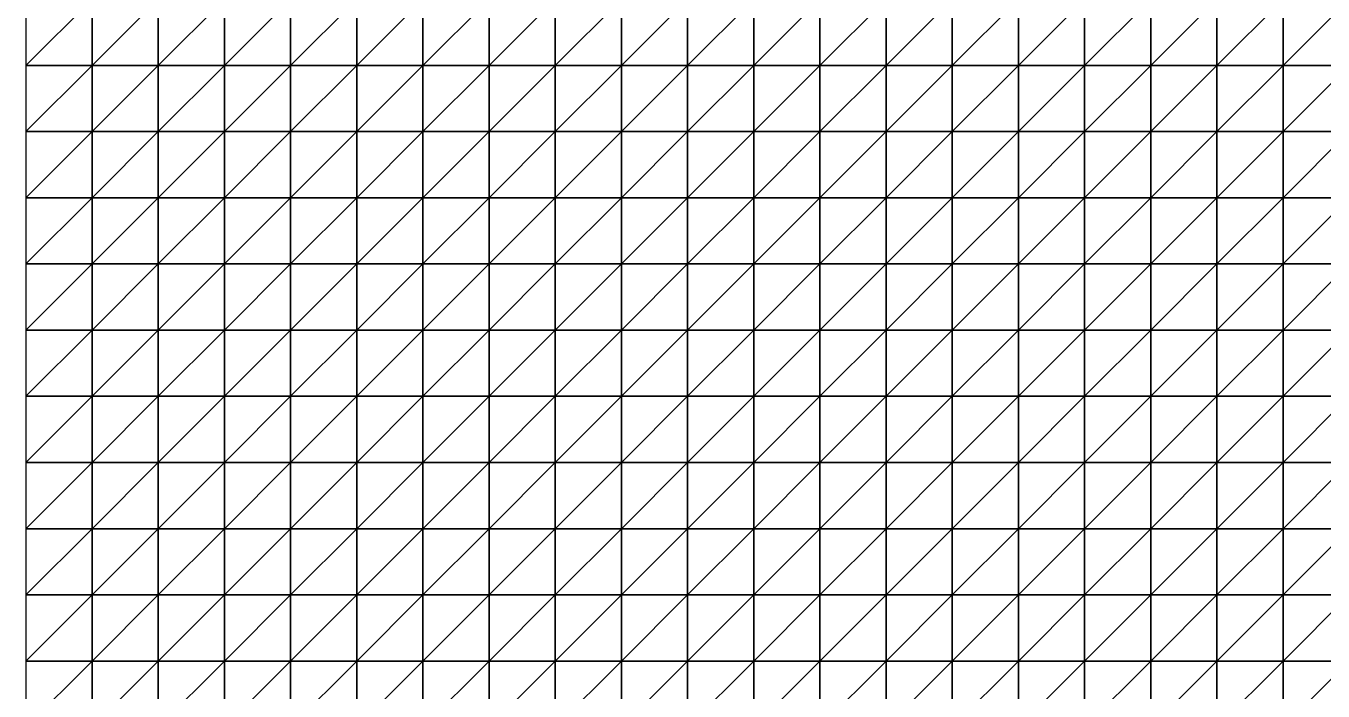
# Model space of a CAD drawing. Header units: metres. Extents: x 351000 to 353000, y 7455000 to 7457000.
# Drawn here: x 351000 to 351490.1, y 7456238.7 to 7456489.9 of the extents above; entities that cross this region are included whole.
import ezdxf

# ---------------------------------------------------------------- set-up
doc = ezdxf.new("R2010")
doc.units = ezdxf.units.M

msp = doc.modelspace()

# ---------------------------------------------------------------- linework, layer by layer
at = {"layer": 'BASE_OF_COVER_BOC'}
for points in [[(351000, 7456475, 1206.43), (351025, 7456475, 1206.27), (351025, 7456500, 1206.42)], [(351000, 7456475, 1206.43), (351025, 7456500, 1206.42), (351000, 7456500, 1206.36)], [(351025, 7456475, 1206.27), (351050, 7456475, 1205.91), (351050, 7456500, 1206.42)], [(351025, 7456475, 1206.27), (351050, 7456500, 1206.42), (351025, 7456500, 1206.42)], [(351050, 7456475, 1205.91), (351075, 7456475, 1205.71), (351075, 7456500, 1206.85)], [(351050, 7456475, 1205.91), (351075, 7456500, 1206.85), (351050, 7456500, 1206.42)], [(351075, 7456475, 1205.71), (351100, 7456475, 1206.11), (351100, 7456500, 1208.04)], [(351075, 7456475, 1205.71), (351100, 7456500, 1208.04), (351075, 7456500, 1206.85)], [(351100, 7456475, 1206.11), (351125, 7456475, 1207.42), (351125, 7456500, 1210.03)], [(351100, 7456475, 1206.11), (351125, 7456500, 1210.03), (351100, 7456500, 1208.04)], [(351125, 7456475, 1207.42), (351150, 7456475, 1209.58), (351150, 7456500, 1212.48)], [(351125, 7456475, 1207.42), (351150, 7456500, 1212.48), (351125, 7456500, 1210.03)], [(351150, 7456475, 1209.58), (351175, 7456475, 1212.22), (351175, 7456500, 1214.89)], [(351150, 7456475, 1209.58), (351175, 7456500, 1214.89), (351150, 7456500, 1212.48)], [(351175, 7456475, 1212.22), (351200, 7456475, 1214.78), (351200, 7456500, 1216.79)], [(351175, 7456475, 1212.22), (351200, 7456500, 1216.79), (351175, 7456500, 1214.89)], [(351200, 7456475, 1214.78), (351225, 7456475, 1216.78), (351225, 7456500, 1218.03)], [(351200, 7456475, 1214.78), (351225, 7456500, 1218.03), (351200, 7456500, 1216.79)], [(351225, 7456475, 1216.78), (351250, 7456475, 1218.06), (351250, 7456500, 1218.79)], [(351225, 7456475, 1216.78), (351250, 7456500, 1218.79), (351225, 7456500, 1218.03)], [(351250, 7456475, 1218.06), (351275, 7456475, 1218.82), (351275, 7456500, 1219.53)], [(351250, 7456475, 1218.06), (351275, 7456500, 1219.53), (351250, 7456500, 1218.79)], [(351275, 7456475, 1218.82), (351300, 7456475, 1219.49), (351300, 7456500, 1220.69)], [(351275, 7456475, 1218.82), (351300, 7456500, 1220.69), (351275, 7456500, 1219.53)], [(351300, 7456475, 1219.49), (351325, 7456475, 1220.55), (351325, 7456500, 1222.49)], [(351300, 7456475, 1219.49), (351325, 7456500, 1222.49), (351300, 7456500, 1220.69)], [(351325, 7456475, 1220.55), (351350, 7456475, 1222.19), (351350, 7456500, 1224.76)], [(351325, 7456475, 1220.55), (351350, 7456500, 1224.76), (351325, 7456500, 1222.49)], [(351350, 7456475, 1222.19), (351375, 7456475, 1224.31), (351375, 7456500, 1227.06)], [(351350, 7456475, 1222.19), (351375, 7456500, 1227.06), (351350, 7456500, 1224.76)], [(351375, 7456475, 1224.31), (351400, 7456475, 1226.49), (351400, 7456500, 1228.85)], [(351375, 7456475, 1224.31), (351400, 7456500, 1228.85), (351375, 7456500, 1227.06)], [(351400, 7456475, 1226.49), (351425, 7456475, 1228.3), (351425, 7456500, 1229.86)], [(351400, 7456475, 1226.49), (351425, 7456500, 1229.86), (351400, 7456500, 1228.85)], [(351425, 7456475, 1228.3), (351450, 7456475, 1229.55), (351450, 7456500, 1230.19)], [(351425, 7456475, 1228.3), (351450, 7456500, 1230.19), (351425, 7456500, 1229.86)], [(351450, 7456475, 1229.55), (351475, 7456475, 1230.43), (351475, 7456500, 1230.39)], [(351450, 7456475, 1229.55), (351475, 7456500, 1230.39), (351450, 7456500, 1230.19)], [(351475, 7456475, 1230.43), (351500, 7456475, 1231.5), (351500, 7456500, 1231.18)], [(351475, 7456475, 1230.43), (351500, 7456500, 1231.18), (351475, 7456500, 1230.39)], [(351000, 7456450, 1206.23), (351025, 7456450, 1206.34), (351025, 7456475, 1206.27)], [(351000, 7456450, 1206.23), (351025, 7456475, 1206.27), (351000, 7456475, 1206.43)], [(351025, 7456450, 1206.34), (351050, 7456450, 1206.31), (351050, 7456475, 1205.91)], [(351025, 7456450, 1206.34), (351050, 7456475, 1205.91), (351025, 7456475, 1206.27)], [(351050, 7456450, 1206.31), (351075, 7456450, 1206.18), (351075, 7456475, 1205.71)], [(351050, 7456450, 1206.31), (351075, 7456475, 1205.71), (351050, 7456475, 1205.91)], [(351075, 7456450, 1206.18), (351100, 7456450, 1206.25), (351100, 7456475, 1206.11)], [(351075, 7456450, 1206.18), (351100, 7456475, 1206.11), (351075, 7456475, 1205.71)], [(351100, 7456450, 1206.25), (351125, 7456450, 1206.9), (351125, 7456475, 1207.42)], [(351100, 7456450, 1206.25), (351125, 7456475, 1207.42), (351100, 7456475, 1206.11)], [(351125, 7456450, 1206.9), (351150, 7456450, 1208.36), (351150, 7456475, 1209.58)], [(351125, 7456450, 1206.9), (351150, 7456475, 1209.58), (351125, 7456475, 1207.42)], [(351150, 7456450, 1208.36), (351175, 7456450, 1210.55), (351175, 7456475, 1212.22)], [(351150, 7456450, 1208.36), (351175, 7456475, 1212.22), (351150, 7456475, 1209.58)], [(351175, 7456450, 1210.55), (351200, 7456450, 1213.08), (351200, 7456475, 1214.78)], [(351175, 7456450, 1210.55), (351200, 7456475, 1214.78), (351175, 7456475, 1212.22)], [(351200, 7456450, 1213.08), (351225, 7456450, 1215.4), (351225, 7456475, 1216.78)], [(351200, 7456450, 1213.08), (351225, 7456475, 1216.78), (351200, 7456475, 1214.78)], [(351225, 7456450, 1215.4), (351250, 7456450, 1217.08), (351250, 7456475, 1218.06)], [(351225, 7456450, 1215.4), (351250, 7456475, 1218.06), (351225, 7456475, 1216.78)], [(351250, 7456450, 1217.08), (351275, 7456450, 1218.02), (351275, 7456475, 1218.82)], [(351250, 7456450, 1217.08), (351275, 7456475, 1218.82), (351250, 7456475, 1218.06)], [(351275, 7456450, 1218.02), (351300, 7456450, 1218.47), (351300, 7456475, 1219.49)], [(351275, 7456450, 1218.02), (351300, 7456475, 1219.49), (351275, 7456475, 1218.82)], [(351300, 7456450, 1218.47), (351325, 7456450, 1218.93), (351325, 7456475, 1220.55)], [(351300, 7456450, 1218.47), (351325, 7456475, 1220.55), (351300, 7456475, 1219.49)], [(351325, 7456450, 1218.93), (351350, 7456450, 1219.85), (351350, 7456475, 1222.19)], [(351325, 7456450, 1218.93), (351350, 7456475, 1222.19), (351325, 7456475, 1220.55)], [(351350, 7456450, 1219.85), (351375, 7456450, 1221.47), (351375, 7456475, 1224.31)], [(351350, 7456450, 1219.85), (351375, 7456475, 1224.31), (351350, 7456475, 1222.19)], [(351375, 7456450, 1221.47), (351400, 7456450, 1223.65), (351400, 7456475, 1226.49)], [(351375, 7456450, 1221.47), (351400, 7456475, 1226.49), (351375, 7456475, 1224.31)], [(351400, 7456450, 1223.65), (351425, 7456450, 1226.02), (351425, 7456475, 1228.3)], [(351400, 7456450, 1223.65), (351425, 7456475, 1228.3), (351400, 7456475, 1226.49)], [(351425, 7456450, 1226.02), (351450, 7456450, 1228.16), (351450, 7456475, 1229.55)], [(351425, 7456450, 1226.02), (351450, 7456475, 1229.55), (351425, 7456475, 1228.3)], [(351450, 7456450, 1228.16), (351475, 7456450, 1229.93), (351475, 7456475, 1230.43)], [(351450, 7456450, 1228.16), (351475, 7456475, 1230.43), (351450, 7456475, 1229.55)], [(351475, 7456450, 1229.93), (351500, 7456450, 1231.6), (351500, 7456475, 1231.5)], [(351475, 7456450, 1229.93), (351500, 7456475, 1231.5), (351475, 7456475, 1230.43)], [(351000, 7456425, 1206.3), (351025, 7456425, 1206.82), (351025, 7456450, 1206.34)], [(351000, 7456425, 1206.3), (351025, 7456450, 1206.34), (351000, 7456450, 1206.23)], [(351025, 7456425, 1206.82), (351050, 7456425, 1207.44), (351050, 7456450, 1206.31)], [(351025, 7456425, 1206.82), (351050, 7456450, 1206.31), (351025, 7456450, 1206.34)], [(351050, 7456425, 1207.44), (351075, 7456425, 1207.81), (351075, 7456450, 1206.18)], [(351050, 7456425, 1207.44), (351075, 7456450, 1206.18), (351050, 7456450, 1206.31)], [(351075, 7456425, 1207.81), (351100, 7456425, 1207.91), (351100, 7456450, 1206.25)], [(351075, 7456425, 1207.81), (351100, 7456450, 1206.25), (351075, 7456450, 1206.18)], [(351100, 7456425, 1207.91), (351125, 7456425, 1208.03), (351125, 7456450, 1206.9)], [(351100, 7456425, 1207.91), (351125, 7456450, 1206.9), (351100, 7456450, 1206.25)], [(351125, 7456425, 1208.03), (351150, 7456425, 1208.55), (351150, 7456450, 1208.36)], [(351125, 7456425, 1208.03), (351150, 7456450, 1208.36), (351125, 7456450, 1206.9)], [(351150, 7456425, 1208.55), (351175, 7456425, 1209.74), (351175, 7456450, 1210.55)], [(351150, 7456425, 1208.55), (351175, 7456450, 1210.55), (351150, 7456450, 1208.36)], [(351175, 7456425, 1209.74), (351200, 7456425, 1211.55), (351200, 7456450, 1213.08)], [(351175, 7456425, 1209.74), (351200, 7456450, 1213.08), (351175, 7456450, 1210.55)], [(351200, 7456425, 1211.55), (351225, 7456425, 1213.65), (351225, 7456450, 1215.4)], [(351200, 7456425, 1211.55), (351225, 7456450, 1215.4), (351200, 7456450, 1213.08)], [(351225, 7456425, 1213.65), (351250, 7456425, 1215.58), (351250, 7456450, 1217.08)], [(351225, 7456425, 1213.65), (351250, 7456450, 1217.08), (351225, 7456450, 1215.4)], [(351250, 7456425, 1215.58), (351275, 7456425, 1216.95), (351275, 7456450, 1218.02)], [(351250, 7456425, 1215.58), (351275, 7456450, 1218.02), (351250, 7456450, 1217.08)], [(351275, 7456425, 1216.95), (351300, 7456425, 1217.72), (351300, 7456450, 1218.47)], [(351275, 7456425, 1216.95), (351300, 7456450, 1218.47), (351275, 7456450, 1218.02)], [(351300, 7456425, 1217.72), (351325, 7456425, 1218.16), (351325, 7456450, 1218.93)], [(351300, 7456425, 1217.72), (351325, 7456450, 1218.93), (351300, 7456450, 1218.47)], [(351325, 7456425, 1218.16), (351350, 7456425, 1218.73), (351350, 7456450, 1219.85)], [(351325, 7456425, 1218.16), (351350, 7456450, 1219.85), (351325, 7456450, 1218.93)], [(351350, 7456425, 1218.73), (351375, 7456425, 1219.88), (351375, 7456450, 1221.47)], [(351350, 7456425, 1218.73), (351375, 7456450, 1221.47), (351350, 7456450, 1219.85)], [(351375, 7456425, 1219.88), (351400, 7456425, 1221.76), (351400, 7456450, 1223.65)], [(351375, 7456425, 1219.88), (351400, 7456450, 1223.65), (351375, 7456450, 1221.47)], [(351400, 7456425, 1221.76), (351425, 7456425, 1224.2), (351425, 7456450, 1226.02)], [(351400, 7456425, 1221.76), (351425, 7456450, 1226.02), (351400, 7456450, 1223.65)], [(351425, 7456425, 1224.2), (351450, 7456425, 1226.83), (351450, 7456450, 1228.16)], [(351425, 7456425, 1224.2), (351450, 7456450, 1228.16), (351425, 7456450, 1226.02)], [(351450, 7456425, 1226.83), (351475, 7456425, 1229.32), (351475, 7456450, 1229.93)], [(351450, 7456425, 1226.83), (351475, 7456450, 1229.93), (351450, 7456450, 1228.16)], [(351475, 7456425, 1229.32), (351500, 7456425, 1231.39), (351500, 7456450, 1231.6)], [(351475, 7456425, 1229.32), (351500, 7456450, 1231.6), (351475, 7456450, 1229.93)], [(351000, 7456400, 1206.94), (351025, 7456400, 1207.62), (351025, 7456425, 1206.82)], [(351000, 7456400, 1206.94), (351025, 7456425, 1206.82), (351000, 7456425, 1206.3)], [(351025, 7456400, 1207.62), (351050, 7456400, 1208.68), (351050, 7456425, 1207.44)], [(351025, 7456400, 1207.62), (351050, 7456425, 1207.44), (351025, 7456425, 1206.82)], [(351050, 7456400, 1208.68), (351075, 7456400, 1209.54), (351075, 7456425, 1207.81)], [(351050, 7456400, 1208.68), (351075, 7456425, 1207.81), (351050, 7456425, 1207.44)], [(351075, 7456400, 1209.54), (351100, 7456400, 1209.84), (351100, 7456425, 1207.91)], [(351075, 7456400, 1209.54), (351100, 7456425, 1207.91), (351075, 7456425, 1207.81)], [(351100, 7456400, 1209.84), (351125, 7456400, 1209.62), (351125, 7456425, 1208.03)], [(351100, 7456400, 1209.84), (351125, 7456425, 1208.03), (351100, 7456425, 1207.91)], [(351125, 7456400, 1209.62), (351150, 7456400, 1209.27), (351150, 7456425, 1208.55)], [(351125, 7456400, 1209.62), (351150, 7456425, 1208.55), (351125, 7456425, 1208.03)], [(351150, 7456400, 1209.27), (351175, 7456400, 1209.31), (351175, 7456425, 1209.74)], [(351150, 7456400, 1209.27), (351175, 7456425, 1209.74), (351150, 7456425, 1208.55)], [(351175, 7456400, 1209.31), (351200, 7456400, 1210.1), (351200, 7456425, 1211.55)], [(351175, 7456400, 1209.31), (351200, 7456425, 1211.55), (351175, 7456425, 1209.74)], [(351200, 7456400, 1210.1), (351225, 7456400, 1211.66), (351225, 7456425, 1213.65)], [(351200, 7456400, 1210.1), (351225, 7456425, 1213.65), (351200, 7456425, 1211.55)], [(351225, 7456400, 1211.66), (351250, 7456400, 1213.71), (351250, 7456425, 1215.58)], [(351225, 7456400, 1211.66), (351250, 7456425, 1215.58), (351225, 7456425, 1213.65)], [(351250, 7456400, 1213.71), (351275, 7456400, 1215.76), (351275, 7456425, 1216.95)], [(351250, 7456400, 1213.71), (351275, 7456425, 1216.95), (351250, 7456425, 1215.58)], [(351275, 7456400, 1215.76), (351300, 7456400, 1217.42), (351300, 7456425, 1217.72)], [(351275, 7456400, 1215.76), (351300, 7456425, 1217.72), (351275, 7456425, 1216.95)], [(351300, 7456400, 1217.42), (351325, 7456400, 1218.58), (351325, 7456425, 1218.16)], [(351300, 7456400, 1217.42), (351325, 7456425, 1218.16), (351300, 7456425, 1217.72)], [(351325, 7456400, 1218.58), (351350, 7456400, 1219.44), (351350, 7456425, 1218.73)], [(351325, 7456400, 1218.58), (351350, 7456425, 1218.73), (351325, 7456425, 1218.16)], [(351350, 7456400, 1219.44), (351375, 7456400, 1220.39), (351375, 7456425, 1219.88)], [(351350, 7456400, 1219.44), (351375, 7456425, 1219.88), (351350, 7456425, 1218.73)], [(351375, 7456400, 1220.39), (351400, 7456400, 1221.78), (351400, 7456425, 1221.76)], [(351375, 7456400, 1220.39), (351400, 7456425, 1221.76), (351375, 7456425, 1219.88)], [(351400, 7456400, 1221.78), (351425, 7456400, 1223.74), (351425, 7456425, 1224.2)], [(351400, 7456400, 1221.78), (351425, 7456425, 1224.2), (351400, 7456425, 1221.76)], [(351425, 7456400, 1223.74), (351450, 7456400, 1226.17), (351450, 7456425, 1226.83)], [(351425, 7456400, 1223.74), (351450, 7456425, 1226.83), (351425, 7456425, 1224.2)], [(351450, 7456400, 1226.17), (351475, 7456400, 1228.58), (351475, 7456425, 1229.32)], [(351450, 7456400, 1226.17), (351475, 7456425, 1229.32), (351450, 7456425, 1226.83)], [(351475, 7456400, 1228.58), (351500, 7456400, 1230.62), (351500, 7456425, 1231.39)], [(351475, 7456400, 1228.58), (351500, 7456425, 1231.39), (351475, 7456425, 1229.32)], [(351000, 7456375, 1208.05), (351025, 7456375, 1208.4), (351025, 7456400, 1207.62)], [(351000, 7456375, 1208.05), (351025, 7456400, 1207.62), (351000, 7456400, 1206.94)], [(351025, 7456375, 1208.4), (351050, 7456375, 1209.34), (351050, 7456400, 1208.68)], [(351025, 7456375, 1208.4), (351050, 7456400, 1208.68), (351025, 7456400, 1207.62)], [(351050, 7456375, 1209.34), (351075, 7456375, 1210.28), (351075, 7456400, 1209.54)], [(351050, 7456375, 1209.34), (351075, 7456400, 1209.54), (351050, 7456400, 1208.68)], [(351075, 7456375, 1210.28), (351100, 7456375, 1210.71), (351100, 7456400, 1209.84)], [(351075, 7456375, 1210.28), (351100, 7456400, 1209.84), (351075, 7456400, 1209.54)], [(351100, 7456375, 1210.71), (351125, 7456375, 1210.41), (351125, 7456400, 1209.62)], [(351100, 7456375, 1210.71), (351125, 7456400, 1209.62), (351100, 7456400, 1209.84)], [(351125, 7456375, 1210.41), (351150, 7456375, 1209.6), (351150, 7456400, 1209.27)], [(351125, 7456375, 1210.41), (351150, 7456400, 1209.27), (351125, 7456400, 1209.62)], [(351150, 7456375, 1209.6), (351175, 7456375, 1208.86), (351175, 7456400, 1209.31)], [(351150, 7456375, 1209.6), (351175, 7456400, 1209.31), (351150, 7456400, 1209.27)], [(351175, 7456375, 1208.86), (351200, 7456375, 1208.82), (351200, 7456400, 1210.1)], [(351175, 7456375, 1208.86), (351200, 7456400, 1210.1), (351175, 7456400, 1209.31)], [(351200, 7456375, 1208.82), (351225, 7456375, 1209.87), (351225, 7456400, 1211.66)], [(351200, 7456375, 1208.82), (351225, 7456400, 1211.66), (351200, 7456400, 1210.1)], [(351225, 7456375, 1209.87), (351250, 7456375, 1212.01), (351250, 7456400, 1213.71)], [(351225, 7456375, 1209.87), (351250, 7456400, 1213.71), (351225, 7456400, 1211.66)], [(351250, 7456375, 1212.01), (351275, 7456375, 1214.83), (351275, 7456400, 1215.76)], [(351250, 7456375, 1212.01), (351275, 7456400, 1215.76), (351250, 7456400, 1213.71)], [(351275, 7456375, 1214.83), (351300, 7456375, 1217.71), (351300, 7456400, 1217.42)], [(351275, 7456375, 1214.83), (351300, 7456400, 1217.42), (351275, 7456400, 1215.76)], [(351300, 7456375, 1217.71), (351325, 7456375, 1220.12), (351325, 7456400, 1218.58)], [(351300, 7456375, 1217.71), (351325, 7456400, 1218.58), (351300, 7456400, 1217.42)], [(351325, 7456375, 1220.12), (351350, 7456375, 1221.81), (351350, 7456400, 1219.44)], [(351325, 7456375, 1220.12), (351350, 7456400, 1219.44), (351325, 7456400, 1218.58)], [(351350, 7456375, 1221.81), (351375, 7456375, 1222.89), (351375, 7456400, 1220.39)], [(351350, 7456375, 1221.81), (351375, 7456400, 1220.39), (351350, 7456400, 1219.44)], [(351375, 7456375, 1222.89), (351400, 7456375, 1223.74), (351400, 7456400, 1221.78)], [(351375, 7456375, 1222.89), (351400, 7456400, 1221.78), (351375, 7456400, 1220.39)], [(351400, 7456375, 1223.74), (351425, 7456375, 1224.79), (351425, 7456400, 1223.74)], [(351400, 7456375, 1223.74), (351425, 7456400, 1223.74), (351400, 7456400, 1221.78)], [(351425, 7456375, 1224.79), (351450, 7456375, 1226.11), (351450, 7456400, 1226.17)], [(351425, 7456375, 1224.79), (351450, 7456400, 1226.17), (351425, 7456400, 1223.74)], [(351450, 7456375, 1226.11), (351475, 7456375, 1227.59), (351475, 7456400, 1228.58)], [(351450, 7456375, 1226.11), (351475, 7456400, 1228.58), (351450, 7456400, 1226.17)], [(351475, 7456375, 1227.59), (351500, 7456375, 1229.01), (351500, 7456400, 1230.62)], [(351475, 7456375, 1227.59), (351500, 7456400, 1230.62), (351475, 7456400, 1228.58)], [(351000, 7456350, 1209.16), (351025, 7456350, 1208.77), (351025, 7456375, 1208.4)], [(351000, 7456350, 1209.16), (351025, 7456375, 1208.4), (351000, 7456375, 1208.05)], [(351025, 7456350, 1208.77), (351050, 7456350, 1209), (351050, 7456375, 1209.34)], [(351025, 7456350, 1208.77), (351050, 7456375, 1209.34), (351025, 7456375, 1208.4)], [(351050, 7456350, 1209), (351075, 7456350, 1209.52), (351075, 7456375, 1210.28)], [(351050, 7456350, 1209), (351075, 7456375, 1210.28), (351050, 7456375, 1209.34)], [(351075, 7456350, 1209.52), (351100, 7456350, 1209.87), (351100, 7456375, 1210.71)], [(351075, 7456350, 1209.52), (351100, 7456375, 1210.71), (351075, 7456375, 1210.28)], [(351100, 7456350, 1209.87), (351125, 7456350, 1209.71), (351125, 7456375, 1210.41)], [(351100, 7456350, 1209.87), (351125, 7456375, 1210.41), (351100, 7456375, 1210.71)], [(351125, 7456350, 1209.71), (351150, 7456350, 1209.03), (351150, 7456375, 1209.6)], [(351125, 7456350, 1209.71), (351150, 7456375, 1209.6), (351125, 7456375, 1210.41)], [(351150, 7456350, 1209.03), (351175, 7456350, 1208.24), (351175, 7456375, 1208.86)], [(351150, 7456350, 1209.03), (351175, 7456375, 1208.86), (351150, 7456375, 1209.6)], [(351175, 7456350, 1208.24), (351200, 7456350, 1207.97), (351200, 7456375, 1208.82)], [(351175, 7456350, 1208.24), (351200, 7456375, 1208.82), (351175, 7456375, 1208.86)], [(351200, 7456350, 1207.97), (351225, 7456350, 1208.84), (351225, 7456375, 1209.87)], [(351200, 7456350, 1207.97), (351225, 7456375, 1209.87), (351200, 7456375, 1208.82)], [(351225, 7456350, 1208.84), (351250, 7456350, 1211.1), (351250, 7456375, 1212.01)], [(351225, 7456350, 1208.84), (351250, 7456375, 1212.01), (351225, 7456375, 1209.87)], [(351250, 7456350, 1211.1), (351275, 7456350, 1214.53), (351275, 7456375, 1214.83)], [(351250, 7456350, 1211.1), (351275, 7456375, 1214.83), (351250, 7456375, 1212.01)], [(351275, 7456350, 1214.53), (351300, 7456350, 1218.48), (351300, 7456375, 1217.71)], [(351275, 7456350, 1214.53), (351300, 7456375, 1217.71), (351275, 7456375, 1214.83)], [(351300, 7456350, 1218.48), (351325, 7456350, 1222.13), (351325, 7456375, 1220.12)], [(351300, 7456350, 1218.48), (351325, 7456375, 1220.12), (351300, 7456375, 1217.71)], [(351325, 7456350, 1222.13), (351350, 7456350, 1224.8), (351350, 7456375, 1221.81)], [(351325, 7456350, 1222.13), (351350, 7456375, 1221.81), (351325, 7456375, 1220.12)], [(351350, 7456350, 1224.8), (351375, 7456350, 1226.24), (351375, 7456375, 1222.89)], [(351350, 7456350, 1224.8), (351375, 7456375, 1222.89), (351350, 7456375, 1221.81)], [(351375, 7456350, 1226.24), (351400, 7456350, 1226.69), (351400, 7456375, 1223.74)], [(351375, 7456350, 1226.24), (351400, 7456375, 1223.74), (351375, 7456375, 1222.89)], [(351400, 7456350, 1226.69), (351425, 7456350, 1226.51), (351425, 7456375, 1224.79)], [(351400, 7456350, 1226.69), (351425, 7456375, 1224.79), (351400, 7456375, 1223.74)], [(351425, 7456350, 1226.51), (351450, 7456350, 1226.22), (351450, 7456375, 1226.11)], [(351425, 7456350, 1226.51), (351450, 7456375, 1226.11), (351425, 7456375, 1224.79)], [(351450, 7456350, 1226.22), (351475, 7456350, 1226.19), (351475, 7456375, 1227.59)], [(351450, 7456350, 1226.22), (351475, 7456375, 1227.59), (351450, 7456375, 1226.11)], [(351475, 7456350, 1226.19), (351500, 7456350, 1226.53), (351500, 7456375, 1229.01)], [(351475, 7456350, 1226.19), (351500, 7456375, 1229.01), (351475, 7456375, 1227.59)], [(351000, 7456325, 1209.81), (351025, 7456325, 1208.64), (351025, 7456350, 1208.77)], [(351000, 7456325, 1209.81), (351025, 7456350, 1208.77), (351000, 7456350, 1209.16)], [(351025, 7456325, 1208.64), (351050, 7456325, 1207.86), (351050, 7456350, 1209)], [(351025, 7456325, 1208.64), (351050, 7456350, 1209), (351025, 7456350, 1208.77)], [(351050, 7456325, 1207.86), (351075, 7456325, 1207.58), (351075, 7456350, 1209.52)], [(351050, 7456325, 1207.86), (351075, 7456350, 1209.52), (351050, 7456350, 1209)], [(351075, 7456325, 1207.58), (351100, 7456325, 1207.64), (351100, 7456350, 1209.87)], [(351075, 7456325, 1207.58), (351100, 7456350, 1209.87), (351075, 7456350, 1209.52)], [(351100, 7456325, 1207.64), (351125, 7456325, 1207.72), (351125, 7456350, 1209.71)], [(351100, 7456325, 1207.64), (351125, 7456350, 1209.71), (351100, 7456350, 1209.87)], [(351125, 7456325, 1207.72), (351150, 7456325, 1207.64), (351150, 7456350, 1209.03)], [(351125, 7456325, 1207.72), (351150, 7456350, 1209.03), (351125, 7456350, 1209.71)], [(351150, 7456325, 1207.64), (351175, 7456325, 1207.51), (351175, 7456350, 1208.24)], [(351150, 7456325, 1207.64), (351175, 7456350, 1208.24), (351150, 7456350, 1209.03)], [(351175, 7456325, 1207.51), (351200, 7456325, 1207.71), (351200, 7456350, 1207.97)], [(351175, 7456325, 1207.51), (351200, 7456350, 1207.97), (351175, 7456350, 1208.24)], [(351200, 7456325, 1207.71), (351225, 7456325, 1208.8), (351225, 7456350, 1208.84)], [(351200, 7456325, 1207.71), (351225, 7456350, 1208.84), (351200, 7456350, 1207.97)], [(351225, 7456325, 1208.8), (351250, 7456325, 1211.18), (351250, 7456350, 1211.1)], [(351225, 7456325, 1208.8), (351250, 7456350, 1211.1), (351225, 7456350, 1208.84)], [(351250, 7456325, 1211.18), (351275, 7456325, 1214.82), (351275, 7456350, 1214.53)], [(351250, 7456325, 1211.18), (351275, 7456350, 1214.53), (351250, 7456350, 1211.1)], [(351275, 7456325, 1214.82), (351300, 7456325, 1219.24), (351300, 7456350, 1218.48)], [(351275, 7456325, 1214.82), (351300, 7456350, 1218.48), (351275, 7456350, 1214.53)], [(351300, 7456325, 1219.24), (351325, 7456325, 1223.58), (351325, 7456350, 1222.13)], [(351300, 7456325, 1219.24), (351325, 7456350, 1222.13), (351300, 7456350, 1218.48)], [(351325, 7456325, 1223.58), (351350, 7456325, 1226.96), (351350, 7456350, 1224.8)], [(351325, 7456325, 1223.58), (351350, 7456350, 1224.8), (351325, 7456350, 1222.13)], [(351350, 7456325, 1226.96), (351375, 7456325, 1228.82), (351375, 7456350, 1226.24)], [(351350, 7456325, 1226.96), (351375, 7456350, 1226.24), (351350, 7456350, 1224.8)], [(351375, 7456325, 1228.82), (351400, 7456325, 1228.95), (351400, 7456350, 1226.69)], [(351375, 7456325, 1228.82), (351400, 7456350, 1226.69), (351375, 7456350, 1226.24)], [(351400, 7456325, 1228.95), (351425, 7456325, 1227.75), (351425, 7456350, 1226.51)], [(351400, 7456325, 1228.95), (351425, 7456350, 1226.51), (351400, 7456350, 1226.69)], [(351425, 7456325, 1227.75), (351450, 7456325, 1225.97), (351450, 7456350, 1226.22)], [(351425, 7456325, 1227.75), (351450, 7456350, 1226.22), (351425, 7456350, 1226.51)], [(351450, 7456325, 1225.97), (351475, 7456325, 1224.42), (351475, 7456350, 1226.19)], [(351450, 7456325, 1225.97), (351475, 7456350, 1226.19), (351450, 7456350, 1226.22)], [(351475, 7456325, 1224.42), (351500, 7456325, 1223.67), (351500, 7456350, 1226.53)], [(351475, 7456325, 1224.42), (351500, 7456350, 1226.53), (351475, 7456350, 1226.19)], [(351000, 7456300, 1209.81), (351025, 7456300, 1208.25), (351025, 7456325, 1208.64)], [(351000, 7456300, 1209.81), (351025, 7456325, 1208.64), (351000, 7456325, 1209.81)], [(351025, 7456300, 1208.25), (351050, 7456300, 1206.64), (351050, 7456325, 1207.86)], [(351025, 7456300, 1208.25), (351050, 7456325, 1207.86), (351025, 7456325, 1208.64)], [(351050, 7456300, 1206.64), (351075, 7456300, 1205.5), (351075, 7456325, 1207.58)], [(351050, 7456300, 1206.64), (351075, 7456325, 1207.58), (351050, 7456325, 1207.86)], [(351075, 7456300, 1205.5), (351100, 7456300, 1205.08), (351100, 7456325, 1207.64)], [(351075, 7456300, 1205.5), (351100, 7456325, 1207.64), (351075, 7456325, 1207.58)], [(351100, 7456300, 1205.08), (351125, 7456300, 1205.3), (351125, 7456325, 1207.72)], [(351100, 7456300, 1205.08), (351125, 7456325, 1207.72), (351100, 7456325, 1207.64)], [(351125, 7456300, 1205.3), (351150, 7456300, 1205.93), (351150, 7456325, 1207.64)], [(351125, 7456300, 1205.3), (351150, 7456325, 1207.64), (351125, 7456325, 1207.72)], [(351150, 7456300, 1205.93), (351175, 7456300, 1206.77), (351175, 7456325, 1207.51)], [(351150, 7456300, 1205.93), (351175, 7456325, 1207.51), (351150, 7456325, 1207.64)], [(351175, 7456300, 1206.77), (351200, 7456300, 1207.87), (351200, 7456325, 1207.71)], [(351175, 7456300, 1206.77), (351200, 7456325, 1207.71), (351175, 7456325, 1207.51)], [(351200, 7456300, 1207.87), (351225, 7456300, 1209.45), (351225, 7456325, 1208.8)], [(351200, 7456300, 1207.87), (351225, 7456325, 1208.8), (351200, 7456325, 1207.71)], [(351225, 7456300, 1209.45), (351250, 7456300, 1211.85), (351250, 7456325, 1211.18)], [(351225, 7456300, 1209.45), (351250, 7456325, 1211.18), (351225, 7456325, 1208.8)], [(351250, 7456300, 1211.85), (351275, 7456300, 1215.21), (351275, 7456325, 1214.82)], [(351250, 7456300, 1211.85), (351275, 7456325, 1214.82), (351250, 7456325, 1211.18)], [(351275, 7456300, 1215.21), (351300, 7456300, 1219.29), (351300, 7456325, 1219.24)], [(351275, 7456300, 1215.21), (351300, 7456325, 1219.24), (351275, 7456325, 1214.82)], [(351300, 7456300, 1219.29), (351325, 7456300, 1223.5), (351325, 7456325, 1223.58)], [(351300, 7456300, 1219.29), (351325, 7456325, 1223.58), (351300, 7456325, 1219.24)], [(351325, 7456300, 1223.5), (351350, 7456300, 1227.05), (351350, 7456325, 1226.96)], [(351325, 7456300, 1223.5), (351350, 7456325, 1226.96), (351325, 7456325, 1223.58)], [(351350, 7456300, 1227.05), (351375, 7456300, 1229.07), (351375, 7456325, 1228.82)], [(351350, 7456300, 1227.05), (351375, 7456325, 1228.82), (351350, 7456325, 1226.96)], [(351375, 7456300, 1229.07), (351400, 7456300, 1229.19), (351400, 7456325, 1228.95)], [(351375, 7456300, 1229.07), (351400, 7456325, 1228.95), (351375, 7456325, 1228.82)], [(351400, 7456300, 1229.19), (351425, 7456300, 1227.62), (351425, 7456325, 1227.75)], [(351400, 7456300, 1229.19), (351425, 7456325, 1227.75), (351400, 7456325, 1228.95)], [(351425, 7456300, 1227.62), (351450, 7456300, 1225.14), (351450, 7456325, 1225.97)], [(351425, 7456300, 1227.62), (351450, 7456325, 1225.97), (351425, 7456325, 1227.75)], [(351450, 7456300, 1225.14), (351475, 7456300, 1222.76), (351475, 7456325, 1224.42)], [(351450, 7456300, 1225.14), (351475, 7456325, 1224.42), (351450, 7456325, 1225.97)], [(351475, 7456300, 1222.76), (351500, 7456300, 1221.44), (351500, 7456325, 1223.67)], [(351475, 7456300, 1222.76), (351500, 7456325, 1223.67), (351475, 7456325, 1224.42)], [(351000, 7456275, 1209.36), (351025, 7456275, 1208.07), (351025, 7456300, 1208.25)], [(351000, 7456275, 1209.36), (351025, 7456300, 1208.25), (351000, 7456300, 1209.81)], [(351025, 7456275, 1208.07), (351050, 7456275, 1206.18), (351050, 7456300, 1206.64)], [(351025, 7456275, 1208.07), (351050, 7456300, 1206.64), (351025, 7456300, 1208.25)], [(351050, 7456275, 1206.18), (351075, 7456275, 1204.44), (351075, 7456300, 1205.5)], [(351050, 7456275, 1206.18), (351075, 7456300, 1205.5), (351050, 7456300, 1206.64)], [(351075, 7456275, 1204.44), (351100, 7456275, 1203.45), (351100, 7456300, 1205.08)], [(351075, 7456275, 1204.44), (351100, 7456300, 1205.08), (351075, 7456300, 1205.5)], [(351100, 7456275, 1203.45), (351125, 7456275, 1203.48), (351125, 7456300, 1205.3)], [(351100, 7456275, 1203.45), (351125, 7456300, 1205.3), (351100, 7456300, 1205.08)], [(351125, 7456275, 1203.48), (351150, 7456275, 1204.45), (351150, 7456300, 1205.93)], [(351125, 7456275, 1203.48), (351150, 7456300, 1205.93), (351125, 7456300, 1205.3)], [(351150, 7456275, 1204.45), (351175, 7456275, 1206.03), (351175, 7456300, 1206.77)], [(351150, 7456275, 1204.45), (351175, 7456300, 1206.77), (351150, 7456300, 1205.93)], [(351175, 7456275, 1206.03), (351200, 7456275, 1207.92), (351200, 7456300, 1207.87)], [(351175, 7456275, 1206.03), (351200, 7456300, 1207.87), (351175, 7456300, 1206.77)], [(351200, 7456275, 1207.92), (351225, 7456275, 1209.97), (351225, 7456300, 1209.45)], [(351200, 7456275, 1207.92), (351225, 7456300, 1209.45), (351200, 7456300, 1207.87)], [(351225, 7456275, 1209.97), (351250, 7456275, 1212.27), (351250, 7456300, 1211.85)], [(351225, 7456275, 1209.97), (351250, 7456300, 1211.85), (351225, 7456300, 1209.45)], [(351250, 7456275, 1212.27), (351275, 7456275, 1214.96), (351275, 7456300, 1215.21)], [(351250, 7456275, 1212.27), (351275, 7456300, 1215.21), (351250, 7456300, 1211.85)], [(351275, 7456275, 1214.96), (351300, 7456275, 1218.1), (351300, 7456300, 1219.29)], [(351275, 7456275, 1214.96), (351300, 7456300, 1219.29), (351275, 7456300, 1215.21)], [(351300, 7456275, 1218.1), (351325, 7456275, 1221.52), (351325, 7456300, 1223.5)], [(351300, 7456275, 1218.1), (351325, 7456300, 1223.5), (351300, 7456300, 1219.29)], [(351325, 7456275, 1221.52), (351350, 7456275, 1224.56), (351350, 7456300, 1227.05)], [(351325, 7456275, 1221.52), (351350, 7456300, 1227.05), (351325, 7456300, 1223.5)], [(351350, 7456275, 1224.56), (351375, 7456275, 1226.13), (351375, 7456300, 1229.07)], [(351350, 7456275, 1224.56), (351375, 7456300, 1229.07), (351350, 7456300, 1227.05)], [(351375, 7456275, 1226.13), (351400, 7456275, 1227.06), (351400, 7456300, 1229.19)], [(351375, 7456275, 1226.13), (351400, 7456300, 1229.19), (351375, 7456300, 1229.07)], [(351400, 7456275, 1227.06), (351425, 7456275, 1226.03), (351425, 7456300, 1227.62)], [(351400, 7456275, 1227.06), (351425, 7456300, 1227.62), (351400, 7456300, 1229.19)], [(351425, 7456275, 1226.03), (351450, 7456275, 1224.02), (351450, 7456300, 1225.14)], [(351425, 7456275, 1226.03), (351450, 7456300, 1225.14), (351425, 7456300, 1227.62)], [(351450, 7456275, 1224.02), (351475, 7456275, 1221.97), (351475, 7456300, 1222.76)], [(351450, 7456275, 1224.02), (351475, 7456300, 1222.76), (351450, 7456300, 1225.14)], [(351475, 7456275, 1221.97), (351500, 7456275, 1220.99), (351500, 7456300, 1221.44)], [(351475, 7456275, 1221.97), (351500, 7456300, 1221.44), (351475, 7456300, 1222.76)], [(351000, 7456250, 1208.9), (351025, 7456250, 1208.5), (351025, 7456275, 1208.07)], [(351000, 7456250, 1208.9), (351025, 7456275, 1208.07), (351000, 7456275, 1209.36)], [(351025, 7456250, 1208.5), (351050, 7456250, 1206.98), (351050, 7456275, 1206.18)], [(351025, 7456250, 1208.5), (351050, 7456275, 1206.18), (351025, 7456275, 1208.07)], [(351050, 7456250, 1206.98), (351075, 7456250, 1205.04), (351075, 7456275, 1204.44)], [(351050, 7456250, 1206.98), (351075, 7456275, 1204.44), (351050, 7456275, 1206.18)], [(351075, 7456250, 1205.04), (351100, 7456250, 1203.48), (351100, 7456275, 1203.45)], [(351075, 7456250, 1205.04), (351100, 7456275, 1203.45), (351075, 7456275, 1204.44)], [(351100, 7456250, 1203.48), (351125, 7456250, 1202.91), (351125, 7456275, 1203.48)], [(351100, 7456250, 1203.48), (351125, 7456275, 1203.48), (351100, 7456275, 1203.45)], [(351125, 7456250, 1202.91), (351150, 7456250, 1203.53), (351150, 7456275, 1204.45)], [(351125, 7456250, 1202.91), (351150, 7456275, 1204.45), (351125, 7456275, 1203.48)], [(351150, 7456250, 1203.53), (351175, 7456250, 1205.13), (351175, 7456275, 1206.03)], [(351150, 7456250, 1203.53), (351175, 7456275, 1206.03), (351150, 7456275, 1204.45)], [(351175, 7456250, 1205.13), (351200, 7456250, 1207.27), (351200, 7456275, 1207.92)], [(351175, 7456250, 1205.13), (351200, 7456275, 1207.92), (351175, 7456275, 1206.03)], [(351200, 7456250, 1207.27), (351225, 7456250, 1209.5), (351225, 7456275, 1209.97)], [(351200, 7456250, 1207.27), (351225, 7456275, 1209.97), (351200, 7456275, 1207.92)], [(351225, 7456250, 1209.5), (351250, 7456250, 1211.59), (351250, 7456275, 1212.27)], [(351225, 7456250, 1209.5), (351250, 7456275, 1212.27), (351225, 7456275, 1209.97)], [(351250, 7456250, 1211.59), (351275, 7456250, 1213.59), (351275, 7456275, 1214.96)], [(351250, 7456250, 1211.59), (351275, 7456275, 1214.96), (351250, 7456275, 1212.27)], [(351275, 7456250, 1213.59), (351300, 7456250, 1215.73), (351300, 7456275, 1218.1)], [(351275, 7456250, 1213.59), (351300, 7456275, 1218.1), (351275, 7456275, 1214.96)], [(351300, 7456250, 1215.73), (351325, 7456250, 1217.99), (351325, 7456275, 1221.52)], [(351300, 7456250, 1215.73), (351325, 7456275, 1221.52), (351300, 7456275, 1218.1)], [(351325, 7456250, 1217.99), (351350, 7456250, 1220.26), (351350, 7456275, 1224.56)], [(351325, 7456250, 1217.99), (351350, 7456275, 1224.56), (351325, 7456275, 1221.52)], [(351350, 7456250, 1220.26), (351375, 7456250, 1222.21), (351375, 7456275, 1226.13)], [(351350, 7456250, 1220.26), (351375, 7456275, 1226.13), (351350, 7456275, 1224.56)], [(351375, 7456250, 1222.21), (351400, 7456250, 1223.44), (351400, 7456275, 1227.06)], [(351375, 7456250, 1222.21), (351400, 7456275, 1227.06), (351375, 7456275, 1226.13)], [(351400, 7456250, 1223.44), (351425, 7456250, 1223.75), (351425, 7456275, 1226.03)], [(351400, 7456250, 1223.44), (351425, 7456275, 1226.03), (351400, 7456275, 1227.06)], [(351425, 7456250, 1223.75), (351450, 7456250, 1223.31), (351450, 7456275, 1224.02)], [(351425, 7456250, 1223.75), (351450, 7456275, 1224.02), (351425, 7456275, 1226.03)], [(351450, 7456250, 1223.31), (351475, 7456250, 1222.76), (351475, 7456275, 1221.97)], [(351450, 7456250, 1223.31), (351475, 7456275, 1221.97), (351450, 7456275, 1224.02)], [(351475, 7456250, 1222.76), (351500, 7456250, 1222.99), (351500, 7456275, 1220.99)], [(351475, 7456250, 1222.76), (351500, 7456275, 1220.99), (351475, 7456275, 1221.97)], [(351000, 7456225, 1208.79), (351025, 7456225, 1209.56), (351025, 7456250, 1208.5)], [(351000, 7456225, 1208.79), (351025, 7456250, 1208.5), (351000, 7456250, 1208.9)], [(351025, 7456225, 1209.56), (351050, 7456225, 1208.87), (351050, 7456250, 1206.98)], [(351025, 7456225, 1209.56), (351050, 7456250, 1206.98), (351025, 7456250, 1208.5)], [(351050, 7456225, 1208.87), (351075, 7456225, 1207.13), (351075, 7456250, 1205.04)], [(351050, 7456225, 1208.87), (351075, 7456250, 1205.04), (351050, 7456250, 1206.98)], [(351075, 7456225, 1207.13), (351100, 7456225, 1205.11), (351100, 7456250, 1203.48)], [(351075, 7456225, 1207.13), (351100, 7456250, 1203.48), (351075, 7456250, 1205.04)], [(351100, 7456225, 1205.11), (351125, 7456225, 1203.62), (351125, 7456250, 1202.91)], [(351100, 7456225, 1205.11), (351125, 7456250, 1202.91), (351100, 7456250, 1203.48)], [(351125, 7456225, 1203.62), (351150, 7456225, 1203.2), (351150, 7456250, 1203.53)], [(351125, 7456225, 1203.62), (351150, 7456250, 1203.53), (351125, 7456250, 1202.91)], [(351150, 7456225, 1203.2), (351175, 7456225, 1203.99), (351175, 7456250, 1205.13)], [(351150, 7456225, 1203.2), (351175, 7456250, 1205.13), (351150, 7456250, 1203.53)], [(351175, 7456225, 1203.99), (351200, 7456225, 1205.66), (351200, 7456250, 1207.27)], [(351175, 7456225, 1203.99), (351200, 7456250, 1207.27), (351175, 7456250, 1205.13)], [(351200, 7456225, 1205.66), (351225, 7456225, 1207.69), (351225, 7456250, 1209.5)], [(351200, 7456225, 1205.66), (351225, 7456250, 1209.5), (351200, 7456250, 1207.27)], [(351225, 7456225, 1207.69), (351250, 7456225, 1209.62), (351250, 7456250, 1211.59)], [(351225, 7456225, 1207.69), (351250, 7456250, 1211.59), (351225, 7456250, 1209.5)], [(351250, 7456225, 1209.62), (351275, 7456225, 1211.33), (351275, 7456250, 1213.59)], [(351250, 7456225, 1209.62), (351275, 7456250, 1213.59), (351250, 7456250, 1211.59)], [(351275, 7456225, 1211.33), (351300, 7456225, 1212.78), (351300, 7456250, 1215.73)], [(351275, 7456225, 1211.33), (351300, 7456250, 1215.73), (351275, 7456250, 1213.59)], [(351300, 7456225, 1212.78), (351325, 7456225, 1214.23), (351325, 7456250, 1217.99)], [(351300, 7456225, 1212.78), (351325, 7456250, 1217.99), (351300, 7456250, 1215.73)], [(351325, 7456225, 1214.23), (351350, 7456225, 1215.93), (351350, 7456250, 1220.26)], [(351325, 7456225, 1214.23), (351350, 7456250, 1220.26), (351325, 7456250, 1217.99)], [(351350, 7456225, 1215.93), (351375, 7456225, 1217.93), (351375, 7456250, 1222.21)], [(351350, 7456225, 1215.93), (351375, 7456250, 1222.21), (351350, 7456250, 1220.26)], [(351375, 7456225, 1217.93), (351400, 7456225, 1220.06), (351400, 7456250, 1223.44)], [(351375, 7456225, 1217.93), (351400, 7456250, 1223.44), (351375, 7456250, 1222.21)], [(351400, 7456225, 1220.06), (351425, 7456225, 1222.05), (351425, 7456250, 1223.75)], [(351400, 7456225, 1220.06), (351425, 7456250, 1223.75), (351400, 7456250, 1223.44)], [(351425, 7456225, 1222.05), (351450, 7456225, 1223.75), (351450, 7456250, 1223.31)], [(351425, 7456225, 1222.05), (351450, 7456250, 1223.31), (351425, 7456250, 1223.75)], [(351450, 7456225, 1223.75), (351475, 7456225, 1225.33), (351475, 7456250, 1222.76)], [(351450, 7456225, 1223.75), (351475, 7456250, 1222.76), (351450, 7456250, 1223.31)], [(351475, 7456225, 1225.33), (351500, 7456225, 1227.28), (351500, 7456250, 1222.99)], [(351475, 7456225, 1225.33), (351500, 7456250, 1222.99), (351475, 7456250, 1222.76)]]:
    msp.add_3dface(points, dxfattribs=at)

doc.saveas('drawing.dxf')
